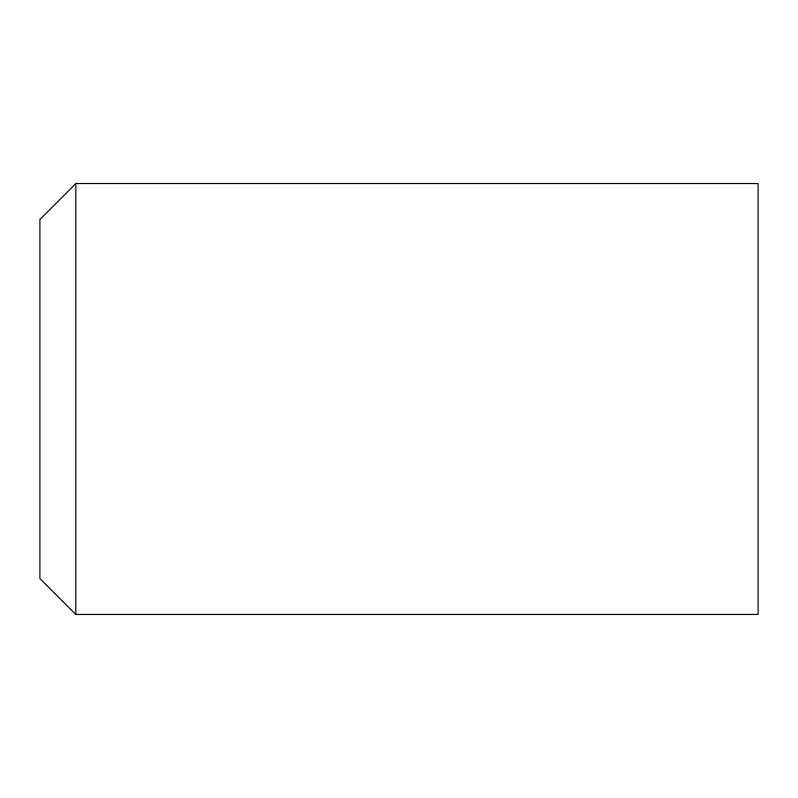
<?xml version="1.0" encoding="UTF-8"?>
<svg xmlns="http://www.w3.org/2000/svg" width="798" height="798" viewBox="0 0 798 798"><rect width="100%" height="100%" fill="white"/><g stroke="black" fill="none" stroke-linecap="round" stroke-linejoin="round"><path stroke-width="1.2" d="M75.81 183.54L39.9 219.45L39.9 578.55L75.81 614.46L758.1 614.46L758.1 183.54L75.81 183.54L75.81 614.46"/></g></svg>
